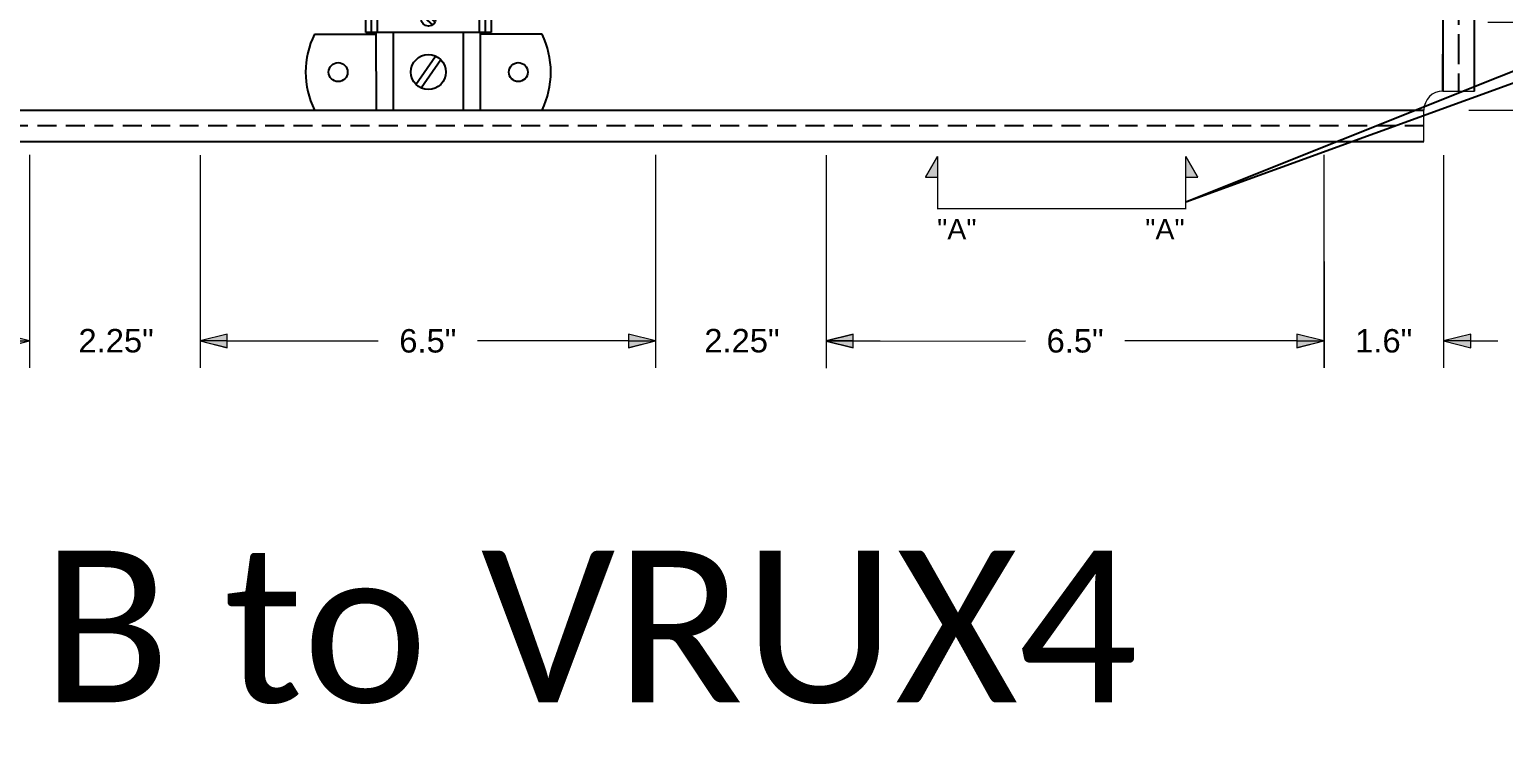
# Model space of a CAD drawing. Header units: inches. Extents: x -38 to 199, y -310 to 64.
# Drawn here: x 106.1 to 125.53, y 16.81 to 26.18 of the extents above; entities that cross this region are included whole.
import ezdxf
from ezdxf.enums import TextEntityAlignment as Align

# ---------------------------------------------------------------- set-up
doc = ezdxf.new("R2010")
doc.units = ezdxf.units.IN
doc.header["$MEASUREMENT"] = 0
doc.linetypes.add('HIDDEN', pattern=[0.375, 0.25, -0.125])
doc.layers.add('DETAIL$', color=5, linetype='Continuous')
doc.layers.add('SYMBOLS', color=3, linetype='Continuous')
doc.layers.add('DIMENSION (ANSI)', color=7, linetype='Continuous', lineweight=9)
doc.styles.add('_ARIAL', font='arial.ttf')
doc.styles.add('HELVLS', font='arial.ttf')
doc.styles.add('Note Text (ANSI)', font='arial.ttf')
doc.dimstyles.new('DIM_0', dxfattribs={"dimscale": 4.75, "dimtxt": 0.065, "dimasz": 0.075, "dimexe": 0.075, "dimexo": 0.125, "dimgap": 0.0625, "dimtad": 0, "dimtih": 1, "dimtoh": 1, "dimrnd": 1e-08, "dimzin": 0, "dimdsep": 46, "dimlunit": 5, "dimtxsty": 'Note Text (ANSI)', "dimblk": 'Filled-1', "dimcen": 0.09, "dimdle": 0.45, "dimclrd": 256, "dimclre": 256, "dimclrt": 256, "dimadec": 0, "dimazin": 1, "dimtm": 1e-09, "dimtfac": 1.263158, "dimtofl": 0, "dimtmove": 0, "dimatfit": 3, "dimfxl": 1, "dimfrac": 2, "dimtolj": 1, "dimtzin": 4, "dimlwd": -1, "dimlwe": -1, "dimarcsym": 0})

# ---------------------------------------------------------------- blocks, each defined once
blk = doc.blocks.new('A$C595E315F')
at = {"color": 8}
for p, q in [((-0.579, -0.36), (-0.579, 0)), ((-0.579, 0), (1.077, 0)), ((1.077, 0), (1.077, -0.36)), ((1.077, -0.36), (-0.579, -0.36))]:
    blk.add_line(p, q, dxfattribs=at)
for p, q in [((-0.501, -0.36), (-0.501, 0)), ((-0.423, -0.36), (-0.423, 0)), ((0.922, -0.36), (0.922, 0)), ((0.999, -0.36), (0.999, 0))]:
    blk.add_line(p, q)
blk.add_circle((0.249, -0.177), 0.0976, dxfattribs=at)
at = {"layer": 'DETAIL$', "color": 8}
for points in [[(0.16, -0.137), (0.302, -0.259)], [(0.338, -0.218), (0.194, -0.096)]]:
    blk.add_lwpolyline(points, dxfattribs=at)
blk = doc.blocks.new('Filled-1')
at = {"color": 0}
for p, q in [((0, 0), (-1, 0.25)), ((-1, 0.25), (-1, -0.25)), ((-1, 0), (0, 0)), ((-1, -0.25), (0, 0))]:
    blk.add_line(p, q, dxfattribs=at)
blk.add_solid([(-1, -0.25), (0, 0), (-1, 0.25)], dxfattribs=at)
blk = doc.blocks.new('*D100')
at = {"layer": 'DEFPOINTS', "color": 0, "transparency": 16777216}
for p in [(100.099, 25.115), (106.099, 25.118), (106.099, 22.071)]:
    blk.add_point(p, dxfattribs=at)
at = {"layer": 'DIMENSION (ANSI)', "transparency": 16777216}
for p, q in [((100.099, 24.521), (100.099, 21.715)), ((106.099, 24.525), (106.099, 21.715)), ((100.455, 22.071), (102.444, 22.071)), ((105.743, 22.071), (103.754, 22.071))]:
    blk.add_line(p, q, dxfattribs=at)
at = {"layer": 'DIMENSION (ANSI)', "transparency": 16777216, "xscale": 0.35625, "yscale": 0.35625, "zscale": 0.35625, "rotation": 180}
blk.add_blockref('Filled-1', (100.099, 22.071), dxfattribs=at)
at = {"layer": 'DIMENSION (ANSI)', "transparency": 16777216, "xscale": 0.35625, "yscale": 0.35625, "zscale": 0.35625}
blk.add_blockref('Filled-1', (106.099, 22.071), dxfattribs=at)
at = {"layer": 'DIMENSION (ANSI)', "transparency": 16777216, "insert": (103.099, 22.071), "char_height": 0.3088, "attachment_point": 5, "style": 'Note Text (ANSI)'}
blk.add_mtext('\\A1;6.5"', dxfattribs=at)
blk = doc.blocks.new('*D101')
at = {"layer": 'DEFPOINTS', "color": 0, "transparency": 16777216}
for p in [(106.099, 25.115), (108.349, 25.115), (108.349, 22.073)]:
    blk.add_point(p, dxfattribs=at)
at = {"layer": 'DIMENSION (ANSI)', "transparency": 16777216}
for p, q in [((106.099, 24.521), (106.099, 21.717)), ((108.349, 24.521), (108.349, 21.717)), ((105.743, 22.073), (105.387, 22.073)), ((108.705, 22.073), (109.062, 22.073))]:
    blk.add_line(p, q, dxfattribs=at)
at = {"layer": 'DIMENSION (ANSI)', "transparency": 16777216, "xscale": 0.35625, "yscale": 0.35625, "zscale": 0.35625}
blk.add_blockref('Filled-1', (106.099, 22.073), dxfattribs=at)
at = {"layer": 'DIMENSION (ANSI)', "transparency": 16777216, "xscale": 0.35625, "yscale": 0.35625, "zscale": 0.35625, "rotation": 180}
blk.add_blockref('Filled-1', (108.349, 22.073), dxfattribs=at)
at = {"layer": 'DIMENSION (ANSI)', "transparency": 16777216, "insert": (107.24, 22.073), "char_height": 0.3088, "attachment_point": 5, "style": 'Note Text (ANSI)'}
blk.add_mtext('\\A1;2.25"', dxfattribs=at)
blk = doc.blocks.new('*D102')
at = {"layer": 'DEFPOINTS', "color": 0, "transparency": 16777216}
for p in [(114.349, 25.115), (116.599, 25.115), (116.599, 22.073)]:
    blk.add_point(p, dxfattribs=at)
at = {"layer": 'DIMENSION (ANSI)', "transparency": 16777216}
for p, q in [((114.349, 24.521), (114.349, 21.717)), ((116.599, 24.521), (116.599, 21.717)), ((113.993, 22.073), (113.637, 22.073)), ((116.955, 22.073), (117.312, 22.073))]:
    blk.add_line(p, q, dxfattribs=at)
at = {"layer": 'DIMENSION (ANSI)', "transparency": 16777216, "xscale": 0.35625, "yscale": 0.35625, "zscale": 0.35625}
blk.add_blockref('Filled-1', (114.349, 22.073), dxfattribs=at)
at = {"layer": 'DIMENSION (ANSI)', "transparency": 16777216, "xscale": 0.35625, "yscale": 0.35625, "zscale": 0.35625, "rotation": 180}
blk.add_blockref('Filled-1', (116.599, 22.073), dxfattribs=at)
at = {"layer": 'DIMENSION (ANSI)', "transparency": 16777216, "insert": (115.49, 22.073), "char_height": 0.3088, "attachment_point": 5, "style": 'Note Text (ANSI)'}
blk.add_mtext('\\A1;2.25"', dxfattribs=at)
blk = doc.blocks.new('*D103')
at = {"layer": 'DEFPOINTS', "color": 0, "transparency": 16777216}
for p in [(108.349, 25.115), (114.349, 25.118), (114.349, 22.071)]:
    blk.add_point(p, dxfattribs=at)
at = {"layer": 'DIMENSION (ANSI)', "transparency": 16777216}
for p, q in [((108.349, 24.521), (108.349, 21.715)), ((114.349, 24.525), (114.349, 21.715)), ((108.705, 22.071), (110.694, 22.071)), ((113.993, 22.071), (112.004, 22.071))]:
    blk.add_line(p, q, dxfattribs=at)
at = {"layer": 'DIMENSION (ANSI)', "transparency": 16777216, "xscale": 0.35625, "yscale": 0.35625, "zscale": 0.35625, "rotation": 180}
blk.add_blockref('Filled-1', (108.349, 22.071), dxfattribs=at)
at = {"layer": 'DIMENSION (ANSI)', "transparency": 16777216, "xscale": 0.35625, "yscale": 0.35625, "zscale": 0.35625}
blk.add_blockref('Filled-1', (114.349, 22.071), dxfattribs=at)
at = {"layer": 'DIMENSION (ANSI)', "transparency": 16777216, "insert": (111.349, 22.071), "char_height": 0.3088, "attachment_point": 5, "style": 'Note Text (ANSI)'}
blk.add_mtext('\\A1;6.5"', dxfattribs=at)
blk = doc.blocks.new('*D104')
at = {"layer": 'DEFPOINTS', "color": 0, "transparency": 16777216}
for p in [(116.599, 25.115), (123.16, 25.119), (123.162, 22.073)]:
    blk.add_point(p, dxfattribs=at)
at = {"layer": 'DIMENSION (ANSI)', "transparency": 16777216}
for p, q in [((116.6, 24.521), (116.601, 21.713)), ((123.161, 24.525), (123.163, 21.717)), ((116.957, 22.069), (119.227, 22.071)), ((122.806, 22.073), (120.537, 22.072))]:
    blk.add_line(p, q, dxfattribs=at)
at = {"layer": 'DIMENSION (ANSI)', "transparency": 16777216, "xscale": 0.35625, "yscale": 0.35625, "zscale": 0.35625}
for p, rotation in [((116.601, 22.069), 180.0398205485752), ((123.162, 22.073), 0.03982054857526331)]:
    blk.add_blockref('Filled-1', p, dxfattribs=dict(at, rotation=rotation))
at = {"layer": 'DIMENSION (ANSI)', "transparency": 16777216, "insert": (119.882, 22.071), "char_height": 0.3088, "attachment_point": 5, "style": 'Note Text (ANSI)'}
blk.add_mtext('\\A1;6.5"', dxfattribs=at)
blk = doc.blocks.new('*D127')
at = {"layer": 'DEFPOINTS', "color": 0, "transparency": 16777216}
for p in [(124.73, 26.271), (124.48, 25.115), (127.103, 25.115)]:
    blk.add_point(p, dxfattribs=at)
at = {"layer": 'DIMENSION (ANSI)', "transparency": 16777216}
for p, q in [((127.103, 26.627), (127.103, 26.983)), ((125.324, 26.271), (127.459, 26.271)), ((125.074, 25.115), (127.459, 25.115)), ((127.103, 24.758), (127.103, 24.402))]:
    blk.add_line(p, q, dxfattribs=at)
at = {"layer": 'DIMENSION (ANSI)', "transparency": 16777216, "xscale": 0.35625, "yscale": 0.35625, "zscale": 0.35625}
for p, rotation in [((127.103, 26.271), 270), ((127.103, 25.115), 90)]:
    blk.add_blockref('Filled-1', p, dxfattribs=dict(at, rotation=rotation))
at = {"layer": 'DIMENSION (ANSI)', "transparency": 16777216, "insert": (127.103, 25.693), "char_height": 0.3088, "attachment_point": 5, "style": 'Note Text (ANSI)'}
blk.add_mtext('\\A1;2"', dxfattribs=at)

msp = doc.modelspace()

# ---------------------------------------------------------------- hatches: boundary and pattern name
at = {"lineweight": 5}
for points in [[(118.06865, 24.50553), (117.90852, 24.22817), (118.06865, 24.22817)], [(121.3396, 24.22817), (121.49973, 24.22817), (121.3396, 24.50553)]]:
    msp.add_hatch(color=256, dxfattribs=at).paths.add_polyline_path(points)

# ---------------------------------------------------------------- linework, layer by layer
for p, q in [((124.73036, 59.86457), (124.73036, 25.85238)), ((125.14536, 26.09055), (125.14536, 59.86457)), ((109.8543, 26.11457), (110.66925, 26.11457)), ((110.6742, 25.11457), (110.66925, 26.1359)), ((110.89425, 26.1359), (110.89425, 25.11457)), ((111.81925, 25.11457), (111.81925, 26.1359)), ((112.04425, 25.11457), (112.04425, 26.1359)), ((112.8543, 26.11457), (112.04425, 26.11457)), ((125.14536, 25.36457), (125.14536, 26.09055)), ((89.98036, 24.69957), (122.61856, 24.69957)), ((122.61856, 24.69957), (124.48036, 24.69957))]:
    msp.add_line(p, q)
at = {"linetype": 'HIDDEN'}
for p, q in [((124.93786, 59.86457), (124.93786, 25.97146)), ((124.93786, 25.97146), (124.93786, 25.36457)), ((122.95314, 24.90707), (89.98036, 24.90707)), ((124.48036, 24.90707), (122.95314, 24.90707))]:
    msp.add_line(p, q, dxfattribs=at)
at = {"color": 7, "linetype": 'Continuous', "lineweight": 15}
for p, q in [((124.73036, 25.36457), (125.14536, 25.36457)), ((124.48036, 24.69957), (124.48036, 25.11457))]:
    msp.add_line(p, q, dxfattribs=at)
for points in [[(121.3396, 23.90641), (127.53268, 26.37637)], [(121.3396, 23.90641), (127.54636, 26.16014)], [(124.73036, 25.36457), (124.73036, 25.85238)], [(124.73036, 25.85238), (124.73036, 25.36457)], [(111.19296, 25.45147), (111.45217, 25.82511)], [(111.52055, 25.77767), (111.26134, 25.40403)], [(89.98036, 25.11457), (124.48036, 25.11457)]]:
    msp.add_lwpolyline(points)
at = {"lineweight": 5, "const_width": 0.01875}
for points in [[(118.06865, 24.50553), (117.90852, 24.22817), (117.90852, 24.22817), (117.90852, 24.22817)], [(118.06865, 24.50553), (118.06865, 24.22817), (118.06865, 24.22817), (118.06865, 24.22817)], [(121.3396, 24.50553), (121.3396, 24.22817), (121.3396, 24.22817), (121.3396, 24.22817)], [(121.3396, 24.50553), (121.49973, 24.22817), (121.49973, 24.22817), (121.49973, 24.22817)], [(117.90852, 24.22817), (118.06865, 24.22817), (118.06865, 24.22817), (118.06865, 24.22817)], [(121.3396, 24.22817), (121.3396, 23.81506), (118.06865, 23.81506), (118.06865, 24.22817)], [(121.3396, 24.22817), (121.49973, 24.22817), (121.49973, 24.22817), (121.49973, 24.22817)]]:
    msp.add_lwpolyline(points, dxfattribs=at)
for centre, radius in [((111.35675, 25.61457), 0.23115), ((110.1668, 25.61457), 0.125), ((112.5418, 25.61457), 0.125)]:
    msp.add_circle(centre, radius)
for centre, start, end in [((110.87213, 25.61457), 153.837622, 206.162378), ((111.83648, 25.61457), 333.837622, 26.162378)]:
    msp.add_arc(centre, 1.134, start, end)
at = {"color": 7, "linetype": 'Continuous', "lineweight": 15}
msp.add_arc((124.73036, 25.11457), 0.25, 90, 180, dxfattribs=at)
at = {"layer": 'DIMENSION (ANSI)'}
for p, q in [((123.16036, 24.52538), (123.16036, 21.71523)), ((124.74036, 24.52082), (124.74036, 21.71523)), ((122.80411, 22.07148), (122.44786, 22.07148)), ((125.09661, 22.07148), (125.45286, 22.07148))]:
    msp.add_line(p, q, dxfattribs=at)

# ---------------------------------------------------------------- block references
msp.add_blockref('A$C595E315F', (111.1087, 26.49594))
at = {"layer": 'DIMENSION (ANSI)', "xscale": 0.35625, "yscale": 0.35625, "zscale": 0.35625}
msp.add_blockref('Filled-1', (123.16036, 22.07148), dxfattribs=at)
at = {"layer": 'DIMENSION (ANSI)', "xscale": 0.35625, "yscale": 0.35625, "zscale": 0.35625, "rotation": 180}
msp.add_blockref('Filled-1', (124.74036, 22.07148), dxfattribs=at)

# ---------------------------------------------------------------- texts
at = {"style": 'HELVLS'}
for p in [(118.32259, 23.54379), (121.06619, 23.54379)]:
    msp.add_text('"A"', height=0.270181, dxfattribs=at).set_placement(p, align=Align.MIDDLE)
at = {"layer": 'DIMENSION (ANSI)', "insert": (123.95036, 22.07148), "char_height": 0.30875, "attachment_point": 5, "style": 'Note Text (ANSI)'}
msp.add_mtext('\\A1;1.6"', dxfattribs=at)
at = {"layer": 'SYMBOLS', "insert": (93.44146, 19.30773), "char_height": 2, "attachment_point": 1, "style": '_ARIAL'}
msp.add_mtext_dynamic_manual_height_columns('\\pxa0.66667,sm1.07917;{\\fCalibri|b0|i0|c0|p34;\\C0; PLC Type B to VRUX4}', width=46.4596414, gutter_width=0.9375, heights=[0], dxfattribs=at)

# ---------------------------------------------------------------- dimensions: what is measured, and where the dimension line sits
at = {"layer": 'DIMENSION (ANSI)'}
dim = msp.add_linear_dim(base=(127.1028, 25.11457), p1=(124.73036, 26.27071), p2=(124.48036, 25.11457), angle=90, text='2"', dimstyle='DIM_0', override={"dimpost": '"', "dimtmove": 1}, dxfattribs=at)
dim.commit()
dim.dimension.update_dxf_attribs({"geometry": '*D127', "text_midpoint": (127.1028, 25.69264)})
for base, p1, p2, picture, middle in [((106.09912, 22.07148), (100.09912, 25.11457), (106.09912, 25.11848), '*D100', (103.09912, 22.07148)), ((114.34912, 22.07148), (108.34912, 25.11457), (114.34912, 25.11848), '*D103', (111.34912, 22.07148))]:
    dim = msp.add_linear_dim(base=base, p1=p1, p2=p2, text='6.5"', dimstyle='DIM_0', override={"dimpost": '"', "dimtmove": 1}, dxfattribs=at)
    dim.commit()
    dim.dimension.update_dxf_attribs({"geometry": picture, "text_midpoint": middle})
for base, p1, p2, picture, middle in [((108.34912, 22.0734), (106.09912, 25.11457), (108.34912, 25.11457), '*D101', (107.24015, 22.0734)), ((116.59912, 22.0734), (114.34912, 25.11457), (116.59912, 25.11457), '*D102', (115.49015, 22.0734))]:
    dim = msp.add_linear_dim(base=base, p1=p1, p2=p2, angle=0, text='2.25"', dimstyle='DIM_0', override={"dimpost": '"', "dimtmove": 1}, dxfattribs=at)
    dim.commit()
    dim.dimension.update_dxf_attribs({"geometry": picture, "text_midpoint": middle, "dimtype": 161})
dim = msp.add_aligned_dim(p1=(116.59912, 25.11457), p2=(123.16036, 25.11913), distance=-3.04572, text='6.5"', dimstyle='DIM_0', override={"dimpost": '"', "dimtmove": 1}, dxfattribs=at)
dim.commit()
dim.dimension.update_dxf_attribs({"geometry": '*D104', "text_midpoint": (119.88186, 22.07113)})

doc.saveas('drawing.dxf')
